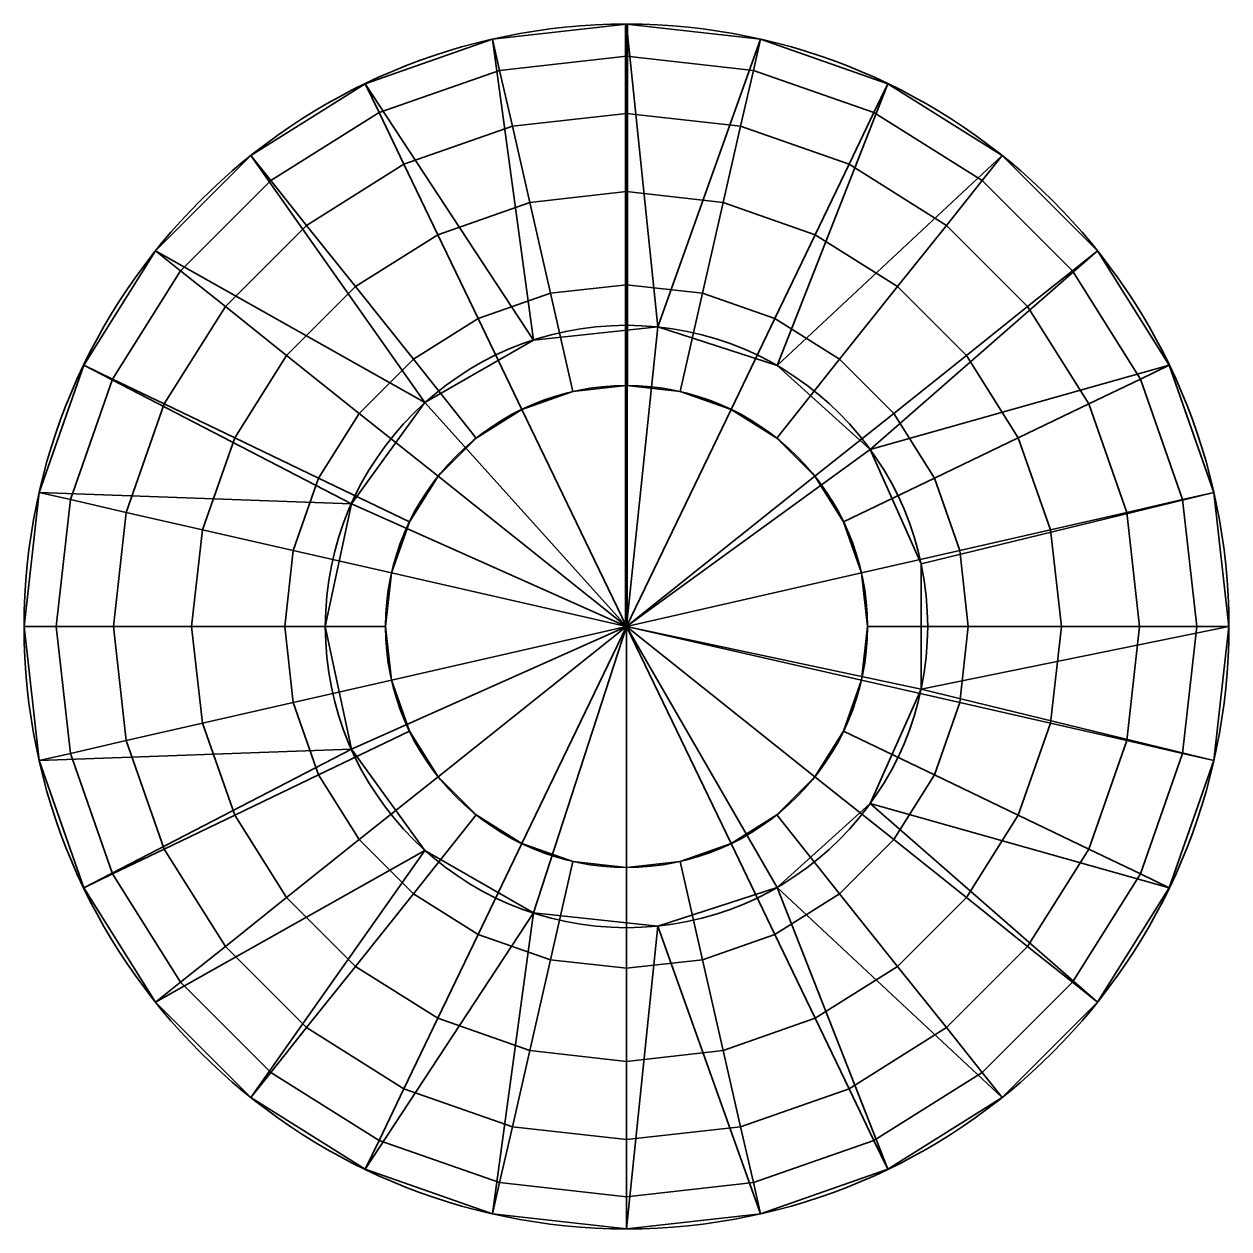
# Model space of a CAD drawing. Header units: millimetres. Extents: x -5 to 5, y -5 to 5.
import ezdxf

# ---------------------------------------------------------------- set-up
doc = ezdxf.new("R2010")
doc.units = ezdxf.units.MM
doc.layers.add('1', color=7, linetype='Continuous', true_color=0xffffff)
doc.layers.add('61', color=7, linetype='Continuous', true_color=0xffffff)

# ---------------------------------------------------------------- blocks, each defined once
blk = doc.blocks.new('UG_SURFACE_001')
at = {"layer": '1', "color": 252, "linetype": 'Continuous', "lineweight": 35}
for points in [[(-1.112605, 4.87464, 13), (0, 5, 13), (0.261321, 2.486305, 13), (-0.772542, 2.377641, 13)], [(0, 5, 13), (-1.112605, 4.87464, 13), (-1.053419, 4.61533, 13.801896), (0, 4.734022, 13.801896)], [(0.261321, 2.486305, 13), (0, 5, 13), (1.112605, 4.87464, 13)], [(1.112605, 4.87464, 13), (0, 5, 13), (0, 4.734022, 13.801896), (1.053419, 4.61533, 13.801896)], [(-2.169419, 4.504845, 13), (-1.112605, 4.87464, 13), (-0.772542, 2.377641, 13)], [(-1.112605, 4.87464, 13), (-2.169419, 4.504845, 13), (-2.054015, 4.265206, 13.801896), (-1.053419, 4.61533, 13.801896)], [(1.112605, 4.87464, 13), (2.169419, 4.504845, 13), (1.25, 2.165064, 13), (0.261321, 2.486305, 13)], [(2.169419, 4.504845, 13), (1.112605, 4.87464, 13), (1.053419, 4.61533, 13.801896), (2.054015, 4.265206, 13.801896)], [(0, 4.734022, 13.801896), (-1.053419, 4.61533, 13.801896), (-0.947553, 4.151499, 14.500061), (0, 4.258262, 14.500061)], [(1.053419, 4.61533, 13.801896), (0, 4.734022, 13.801896), (0, 4.258262, 14.500061), (0.947553, 4.151499, 14.500061)], [(-1.053419, 4.61533, 13.801896), (-2.054015, 4.265206, 13.801896), (-1.847591, 3.836562, 14.500061), (-0.947553, 4.151499, 14.500061)], [(2.054015, 4.265206, 13.801896), (1.053419, 4.61533, 13.801896), (0.947553, 4.151499, 14.500061), (1.847591, 3.836562, 14.500061)], [(-0.772542, 2.377641, 13), (-1.672826, 1.857862, 13), (-3.117449, 3.909158, 13), (-2.169419, 4.504845, 13)], [(-2.169419, 4.504845, 13), (-3.117449, 3.909158, 13), (-2.951615, 3.701207, 13.801896), (-2.054015, 4.265206, 13.801896)], [(1.25, 2.165064, 13), (2.169419, 4.504845, 13), (3.117449, 3.909158, 13)], [(3.117449, 3.909158, 13), (2.169419, 4.504845, 13), (2.054015, 4.265206, 13.801896), (2.951615, 3.701207, 13.801896)], [(-2.054015, 4.265206, 13.801896), (-2.951615, 3.701207, 13.801896), (-2.654983, 3.329244, 14.500061), (-1.847591, 3.836562, 14.500061)], [(0, 4.258262, 14.500061), (-0.947553, 4.151499, 14.500061), (-0.803128, 3.518735, 15.040925), (0, 3.609226, 15.040925)], [(0.947553, 4.151499, 14.500061), (0, 4.258262, 14.500061), (0, 3.609226, 15.040925), (0.803128, 3.518735, 15.040925)], [(2.951615, 3.701207, 13.801896), (2.054015, 4.265206, 13.801896), (1.847591, 3.836562, 14.500061), (2.654983, 3.329244, 14.500061)], [(-0.947553, 4.151499, 14.500061), (-1.847591, 3.836562, 14.500061), (-1.565984, 3.2518, 15.040925), (-0.803128, 3.518735, 15.040925)], [(1.847591, 3.836562, 14.500061), (0.947553, 4.151499, 14.500061), (0.803128, 3.518735, 15.040925), (1.565984, 3.2518, 15.040925)], [(-3.909158, 3.117449, 13), (-3.117449, 3.909158, 13), (-1.672826, 1.857862, 13)], [(-3.117449, 3.909158, 13), (-3.909158, 3.117449, 13), (-3.701207, 2.951615, 13.801896), (-2.951615, 3.701207, 13.801896)], [(3.117449, 3.909158, 13), (3.909158, 3.117449, 13), (2.022543, 1.469463, 13), (1.25, 2.165064, 13)], [(3.909158, 3.117449, 13), (3.117449, 3.909158, 13), (2.951615, 3.701207, 13.801896), (3.701207, 2.951615, 13.801896)], [(-1.847591, 3.836562, 14.500061), (-2.654983, 3.329244, 14.500061), (-2.250316, 2.821807, 15.040925), (-1.565984, 3.2518, 15.040925)], [(2.654983, 3.329244, 14.500061), (1.847591, 3.836562, 14.500061), (1.565984, 3.2518, 15.040925), (2.250316, 2.821807, 15.040925)], [(-2.951615, 3.701207, 13.801896), (-3.701207, 2.951615, 13.801896), (-3.329244, 2.654983, 14.500061), (-2.654983, 3.329244, 14.500061)], [(3.701207, 2.951615, 13.801896), (2.951615, 3.701207, 13.801896), (2.654983, 3.329244, 14.500061), (3.329244, 2.654983, 14.500061)], [(0, 3.609226, 15.040925), (-0.803128, 3.518735, 15.040925), (-0.631228, 2.765591, 15.382987), (0, 2.836714, 15.382987)], [(0.803128, 3.518735, 15.040925), (0, 3.609226, 15.040925), (0, 2.836714, 15.382987), (0.631228, 2.765591, 15.382987)], [(-0.803128, 3.518735, 15.040925), (-1.565984, 3.2518, 15.040925), (-1.230804, 2.555791, 15.382987), (-0.631228, 2.765591, 15.382987)], [(1.565984, 3.2518, 15.040925), (0.803128, 3.518735, 15.040925), (0.631228, 2.765591, 15.382987), (1.230804, 2.555791, 15.382987)], [(-2.654983, 3.329244, 14.500061), (-3.329244, 2.654983, 14.500061), (-2.821807, 2.250316, 15.040925), (-2.250316, 2.821807, 15.040925)], [(3.329244, 2.654983, 14.500061), (2.654983, 3.329244, 14.500061), (2.250316, 2.821807, 15.040925), (2.821807, 2.250316, 15.040925)], [(-1.565984, 3.2518, 15.040925), (-2.250316, 2.821807, 15.040925), (-1.768662, 2.217832, 15.382987), (-1.230804, 2.555791, 15.382987)], [(2.250316, 2.821807, 15.040925), (1.565984, 3.2518, 15.040925), (1.230804, 2.555791, 15.382987), (1.768662, 2.217832, 15.382987)], [(-1.672826, 1.857862, 13), (-2.283864, 1.016842, 13), (-4.504845, 2.169419, 13), (-3.909158, 3.117449, 13)], [(-3.909158, 3.117449, 13), (-4.504845, 2.169419, 13), (-4.265206, 2.054015, 13.801896), (-3.701207, 2.951615, 13.801896)], [(2.022543, 1.469463, 13), (3.909158, 3.117449, 13), (4.504845, 2.169419, 13)], [(4.504845, 2.169419, 13), (3.909158, 3.117449, 13), (3.701207, 2.951615, 13.801896), (4.265206, 2.054015, 13.801896)], [(-3.701207, 2.951615, 13.801896), (-4.265206, 2.054015, 13.801896), (-3.836562, 1.847591, 14.500061), (-3.329244, 2.654983, 14.500061)], [(4.265206, 2.054015, 13.801896), (3.701207, 2.951615, 13.801896), (3.329244, 2.654983, 14.500061), (3.836562, 1.847591, 14.500061)], [(-2.250316, 2.821807, 15.040925), (-2.821807, 2.250316, 15.040925), (-2.217832, 1.768662, 15.382987), (-1.768662, 2.217832, 15.382987)], [(0, 2.836714, 15.382987), (-0.631228, 2.765591, 15.382987), (-0.445042, 1.949856, 15.5), (0, 2, 15.5)], [(0.631228, 2.765591, 15.382987), (0, 2.836714, 15.382987), (0, 2, 15.5), (0.445042, 1.949856, 15.5)], [(2.821807, 2.250316, 15.040925), (2.250316, 2.821807, 15.040925), (1.768662, 2.217832, 15.382987), (2.217832, 1.768662, 15.382987)], [(-0.631228, 2.765591, 15.382987), (-1.230804, 2.555791, 15.382987), (-0.867767, 1.801938, 15.5), (-0.445042, 1.949856, 15.5)], [(1.230804, 2.555791, 15.382987), (0.631228, 2.765591, 15.382987), (0.445042, 1.949856, 15.5), (0.867767, 1.801938, 15.5)], [(-3.329244, 2.654983, 14.500061), (-3.836562, 1.847591, 14.500061), (-3.2518, 1.565984, 15.040925), (-2.821807, 2.250316, 15.040925)], [(3.836562, 1.847591, 14.500061), (3.329244, 2.654983, 14.500061), (2.821807, 2.250316, 15.040925), (3.2518, 1.565984, 15.040925)], [(-1.230804, 2.555791, 15.382987), (-1.768662, 2.217832, 15.382987), (-1.24698, 1.563663, 15.5), (-0.867767, 1.801938, 15.5)], [(1.768662, 2.217832, 15.382987), (1.230804, 2.555791, 15.382987), (0.867767, 1.801938, 15.5), (1.24698, 1.563663, 15.5)], [(-1.672826, 1.857862), (-0.772542, 2.377641), (0.261321, 2.486305), (0, 0)], [(-0.772542, 2.377641), (-0.772542, 2.377641, 13), (0.261321, 2.486305, 13), (0.261321, 2.486305)], [(0.261321, 2.486305), (1.25, 2.165064), (2.022543, 1.469463), (0, 0)], [(0.261321, 2.486305), (0.261321, 2.486305, 13), (1.25, 2.165064, 13), (1.25, 2.165064)], [(-1.672826, 1.857862), (-1.672826, 1.857862, 13), (-0.772542, 2.377641, 13), (-0.772542, 2.377641)], [(-2.821807, 2.250316, 15.040925), (-3.2518, 1.565984, 15.040925), (-2.555791, 1.230804, 15.382987), (-2.217832, 1.768662, 15.382987)], [(-1.768662, 2.217832, 15.382987), (-2.217832, 1.768662, 15.382987), (-1.563663, 1.24698, 15.5), (-1.24698, 1.563663, 15.5)], [(2.217832, 1.768662, 15.382987), (1.768662, 2.217832, 15.382987), (1.24698, 1.563663, 15.5), (1.563663, 1.24698, 15.5)], [(3.2518, 1.565984, 15.040925), (2.821807, 2.250316, 15.040925), (2.217832, 1.768662, 15.382987), (2.555791, 1.230804, 15.382987)], [(-4.87464, 1.112605, 13), (-4.504845, 2.169419, 13), (-2.283864, 1.016842, 13)], [(-4.504845, 2.169419, 13), (-4.87464, 1.112605, 13), (-4.61533, 1.053419, 13.801896), (-4.265206, 2.054015, 13.801896)], [(1.25, 2.165064), (1.25, 2.165064, 13), (2.022543, 1.469463, 13), (2.022543, 1.469463)], [(4.504845, 2.169419, 13), (4.87464, 1.112605, 13), (2.445369, 0.519779, 13), (2.022543, 1.469463, 13)], [(4.87464, 1.112605, 13), (4.504845, 2.169419, 13), (4.265206, 2.054015, 13.801896), (4.61533, 1.053419, 13.801896)], [(-4.265206, 2.054015, 13.801896), (-4.61533, 1.053419, 13.801896), (-4.151499, 0.947553, 14.500061), (-3.836562, 1.847591, 14.500061)], [(0, 2, 15.5), (-0.445042, 1.949856, 15.5), (-0.867767, 1.801938, 15.5), (0, 0, 15.5)], [(0.867767, 1.801938, 15.5), (0.445042, 1.949856, 15.5), (0, 2, 15.5), (0, 0, 15.5)], [(4.61533, 1.053419, 13.801896), (4.265206, 2.054015, 13.801896), (3.836562, 1.847591, 14.500061), (4.151499, 0.947553, 14.500061)], [(-3.836562, 1.847591, 14.500061), (-4.151499, 0.947553, 14.500061), (-3.518735, 0.803128, 15.040925), (-3.2518, 1.565984, 15.040925)], [(0, 0), (-2.283864, 1.016842), (-1.672826, 1.857862)], [(-2.283864, 1.016842), (-2.283864, 1.016842, 13), (-1.672826, 1.857862, 13), (-1.672826, 1.857862)], [(-0.867767, 1.801938, 15.5), (-1.24698, 1.563663, 15.5), (-1.563663, 1.24698, 15.5), (0, 0, 15.5)], [(1.563663, 1.24698, 15.5), (1.24698, 1.563663, 15.5), (0.867767, 1.801938, 15.5), (0, 0, 15.5)], [(4.151499, 0.947553, 14.500061), (3.836562, 1.847591, 14.500061), (3.2518, 1.565984, 15.040925), (3.518735, 0.803128, 15.040925)], [(-2.217832, 1.768662, 15.382987), (-2.555791, 1.230804, 15.382987), (-1.801938, 0.867767, 15.5), (-1.563663, 1.24698, 15.5)], [(2.555791, 1.230804, 15.382987), (2.217832, 1.768662, 15.382987), (1.563663, 1.24698, 15.5), (1.801938, 0.867767, 15.5)], [(-3.2518, 1.565984, 15.040925), (-3.518735, 0.803128, 15.040925), (-2.765591, 0.631228, 15.382987), (-2.555791, 1.230804, 15.382987)], [(3.518735, 0.803128, 15.040925), (3.2518, 1.565984, 15.040925), (2.555791, 1.230804, 15.382987), (2.765591, 0.631228, 15.382987)], [(2.022543, 1.469463), (2.445369, 0.519779), (2.445369, -0.519779), (0, 0)], [(2.022543, 1.469463), (2.022543, 1.469463, 13), (2.445369, 0.519779, 13), (2.445369, 0.519779)], [(-2.555791, 1.230804, 15.382987), (-2.765591, 0.631228, 15.382987), (-1.949856, 0.445042, 15.5), (-1.801938, 0.867767, 15.5)], [(-1.563663, 1.24698, 15.5), (-1.801938, 0.867767, 15.5), (-1.949856, 0.445042, 15.5), (0, 0, 15.5)], [(1.949856, 0.445042, 15.5), (1.801938, 0.867767, 15.5), (1.563663, 1.24698, 15.5), (0, 0, 15.5)], [(2.765591, 0.631228, 15.382987), (2.555791, 1.230804, 15.382987), (1.801938, 0.867767, 15.5), (1.949856, 0.445042, 15.5)], [(-2.283864, 1.016842, 13), (-2.5, 0, 13), (-5, 0, 13), (-4.87464, 1.112605, 13)], [(-4.87464, 1.112605, 13), (-5, 0, 13), (-4.734022, 0, 13.801896), (-4.61533, 1.053419, 13.801896)], [(2.445369, -0.519779, 13), (2.445369, 0.519779, 13), (4.87464, 1.112605, 13), (5, 0, 13)], [(5, 0, 13), (4.87464, 1.112605, 13), (4.61533, 1.053419, 13.801896), (4.734022, 0, 13.801896)], [(-4.61533, 1.053419, 13.801896), (-4.734022, 0, 13.801896), (-4.258262, 0, 14.500061), (-4.151499, 0.947553, 14.500061)], [(-2.283864, -1.016842), (-2.5, 0), (-2.283864, 1.016842), (0, 0)], [(-2.5, 0), (-2.5, 0, 13), (-2.283864, 1.016842, 13), (-2.283864, 1.016842)], [(4.734022, 0, 13.801896), (4.61533, 1.053419, 13.801896), (4.151499, 0.947553, 14.500061), (4.258262, 0, 14.500061)], [(-4.151499, 0.947553, 14.500061), (-4.258262, 0, 14.500061), (-3.609226, 0, 15.040925), (-3.518735, 0.803128, 15.040925)], [(4.258262, 0, 14.500061), (4.151499, 0.947553, 14.500061), (3.518735, 0.803128, 15.040925), (3.609226, 0, 15.040925)], [(-3.518735, 0.803128, 15.040925), (-3.609226, 0, 15.040925), (-2.836714, 0, 15.382987), (-2.765591, 0.631228, 15.382987)], [(3.609226, 0, 15.040925), (3.518735, 0.803128, 15.040925), (2.765591, 0.631228, 15.382987), (2.836714, 0, 15.382987)], [(-2.765591, 0.631228, 15.382987), (-2.836714, 0, 15.382987), (-2, 0, 15.5), (-1.949856, 0.445042, 15.5)], [(2.836714, 0, 15.382987), (2.765591, 0.631228, 15.382987), (1.949856, 0.445042, 15.5), (2, 0, 15.5)], [(2.445369, 0.519779), (2.445369, 0.519779, 13), (2.445369, -0.519779, 13), (2.445369, -0.519779)], [(-1.949856, 0.445042, 15.5), (-2, 0, 15.5), (-1.949856, -0.445042, 15.5), (0, 0, 15.5)], [(1.949856, -0.445042, 15.5), (2, 0, 15.5), (1.949856, 0.445042, 15.5), (0, 0, 15.5)], [(-4.87464, -1.112605, 13), (-5, 0, 13), (-2.5, 0, 13), (-2.283864, -1.016842, 13)], [(-5, 0, 13), (-4.87464, -1.112605, 13), (-4.61533, -1.053419, 13.801896), (-4.734022, 0, 13.801896)], [(-4.734022, 0, 13.801896), (-4.61533, -1.053419, 13.801896), (-4.151499, -0.947553, 14.500061), (-4.258262, 0, 14.500061)], [(-4.258262, 0, 14.500061), (-4.151499, -0.947553, 14.500061), (-3.518735, -0.803128, 15.040925), (-3.609226, 0, 15.040925)], [(-3.609226, 0, 15.040925), (-3.518735, -0.803128, 15.040925), (-2.765591, -0.631228, 15.382987), (-2.836714, 0, 15.382987)], [(-2.836714, 0, 15.382987), (-2.765591, -0.631228, 15.382987), (-1.949856, -0.445042, 15.5), (-2, 0, 15.5)], [(-2.283864, -1.016842), (-2.283864, -1.016842, 13), (-2.5, 0, 13), (-2.5, 0)], [(-0.772542, -2.377641), (-1.672826, -1.857862), (-2.283864, -1.016842), (0, 0)], [(0, 0, 15.5), (-1.949856, -0.445042, 15.5), (-1.801938, -0.867767, 15.5), (-1.563663, -1.24698, 15.5)], [(-1.563663, -1.24698, 15.5), (-1.24698, -1.563663, 15.5), (-0.867767, -1.801938, 15.5), (0, 0, 15.5)], [(-0.867767, -1.801938, 15.5), (-0.445042, -1.949856, 15.5), (0, -2, 15.5), (0, 0, 15.5)], [(1.25, -2.165064), (0.261321, -2.486305), (-0.772542, -2.377641), (0, 0)], [(2.445369, -0.519779), (2.022543, -1.469463), (1.25, -2.165064), (0, 0)], [(0, -2, 15.5), (0.445042, -1.949856, 15.5), (0.867767, -1.801938, 15.5), (0, 0, 15.5)], [(0.867767, -1.801938, 15.5), (1.24698, -1.563663, 15.5), (1.563663, -1.24698, 15.5), (0, 0, 15.5)], [(1.563663, -1.24698, 15.5), (1.801938, -0.867767, 15.5), (1.949856, -0.445042, 15.5), (0, 0, 15.5)], [(2.765591, -0.631228, 15.382987), (2.836714, 0, 15.382987), (2, 0, 15.5), (1.949856, -0.445042, 15.5)], [(5, 0, 13), (4.87464, -1.112605, 13), (2.445369, -0.519779, 13)], [(3.518735, -0.803128, 15.040925), (3.609226, 0, 15.040925), (2.836714, 0, 15.382987), (2.765591, -0.631228, 15.382987)], [(4.151499, -0.947553, 14.500061), (4.258262, 0, 14.500061), (3.609226, 0, 15.040925), (3.518735, -0.803128, 15.040925)], [(4.61533, -1.053419, 13.801896), (4.734022, 0, 13.801896), (4.258262, 0, 14.500061), (4.151499, -0.947553, 14.500061)], [(4.87464, -1.112605, 13), (5, 0, 13), (4.734022, 0, 13.801896), (4.61533, -1.053419, 13.801896)], [(-2.765591, -0.631228, 15.382987), (-2.555791, -1.230804, 15.382987), (-1.801938, -0.867767, 15.5), (-1.949856, -0.445042, 15.5)], [(2.555791, -1.230804, 15.382987), (2.765591, -0.631228, 15.382987), (1.949856, -0.445042, 15.5), (1.801938, -0.867767, 15.5)], [(2.445369, -0.519779), (2.445369, -0.519779, 13), (2.022543, -1.469463, 13), (2.022543, -1.469463)], [(2.022543, -1.469463, 13), (2.445369, -0.519779, 13), (4.87464, -1.112605, 13), (4.504845, -2.169419, 13)], [(-3.518735, -0.803128, 15.040925), (-3.2518, -1.565984, 15.040925), (-2.555791, -1.230804, 15.382987), (-2.765591, -0.631228, 15.382987)], [(3.2518, -1.565984, 15.040925), (3.518735, -0.803128, 15.040925), (2.765591, -0.631228, 15.382987), (2.555791, -1.230804, 15.382987)], [(-4.151499, -0.947553, 14.500061), (-3.836562, -1.847591, 14.500061), (-3.2518, -1.565984, 15.040925), (-3.518735, -0.803128, 15.040925)], [(-2.555791, -1.230804, 15.382987), (-2.217832, -1.768662, 15.382987), (-1.563663, -1.24698, 15.5), (-1.801938, -0.867767, 15.5)], [(2.217832, -1.768662, 15.382987), (2.555791, -1.230804, 15.382987), (1.801938, -0.867767, 15.5), (1.563663, -1.24698, 15.5)], [(3.836562, -1.847591, 14.500061), (4.151499, -0.947553, 14.500061), (3.518735, -0.803128, 15.040925), (3.2518, -1.565984, 15.040925)], [(-4.61533, -1.053419, 13.801896), (-4.265206, -2.054015, 13.801896), (-3.836562, -1.847591, 14.500061), (-4.151499, -0.947553, 14.500061)], [(4.265206, -2.054015, 13.801896), (4.61533, -1.053419, 13.801896), (4.151499, -0.947553, 14.500061), (3.836562, -1.847591, 14.500061)], [(-2.283864, -1.016842, 13), (-4.504845, -2.169419, 13), (-4.87464, -1.112605, 13)], [(-4.87464, -1.112605, 13), (-4.504845, -2.169419, 13), (-4.265206, -2.054015, 13.801896), (-4.61533, -1.053419, 13.801896)], [(-3.909158, -3.117449, 13), (-4.504845, -2.169419, 13), (-2.283864, -1.016842, 13), (-1.672826, -1.857862, 13)], [(-1.672826, -1.857862), (-1.672826, -1.857862, 13), (-2.283864, -1.016842, 13), (-2.283864, -1.016842)], [(4.504845, -2.169419, 13), (4.87464, -1.112605, 13), (4.61533, -1.053419, 13.801896), (4.265206, -2.054015, 13.801896)], [(-3.2518, -1.565984, 15.040925), (-2.821807, -2.250316, 15.040925), (-2.217832, -1.768662, 15.382987), (-2.555791, -1.230804, 15.382987)], [(-2.217832, -1.768662, 15.382987), (-1.768662, -2.217832, 15.382987), (-1.24698, -1.563663, 15.5), (-1.563663, -1.24698, 15.5)], [(1.768662, -2.217832, 15.382987), (2.217832, -1.768662, 15.382987), (1.563663, -1.24698, 15.5), (1.24698, -1.563663, 15.5)], [(2.821807, -2.250316, 15.040925), (3.2518, -1.565984, 15.040925), (2.555791, -1.230804, 15.382987), (2.217832, -1.768662, 15.382987)], [(2.022543, -1.469463), (2.022543, -1.469463, 13), (1.25, -2.165064, 13), (1.25, -2.165064)], [(1.25, -2.165064, 13), (2.022543, -1.469463, 13), (3.909158, -3.117449, 13), (3.117449, -3.909158, 13)], [(4.504845, -2.169419, 13), (3.909158, -3.117449, 13), (2.022543, -1.469463, 13)], [(-3.836562, -1.847591, 14.500061), (-3.329244, -2.654983, 14.500061), (-2.821807, -2.250316, 15.040925), (-3.2518, -1.565984, 15.040925)], [(-1.768662, -2.217832, 15.382987), (-1.230804, -2.555791, 15.382987), (-0.867767, -1.801938, 15.5), (-1.24698, -1.563663, 15.5)], [(1.230804, -2.555791, 15.382987), (1.768662, -2.217832, 15.382987), (1.24698, -1.563663, 15.5), (0.867767, -1.801938, 15.5)], [(3.329244, -2.654983, 14.500061), (3.836562, -1.847591, 14.500061), (3.2518, -1.565984, 15.040925), (2.821807, -2.250316, 15.040925)], [(-2.821807, -2.250316, 15.040925), (-2.250316, -2.821807, 15.040925), (-1.768662, -2.217832, 15.382987), (-2.217832, -1.768662, 15.382987)], [(2.250316, -2.821807, 15.040925), (2.821807, -2.250316, 15.040925), (2.217832, -1.768662, 15.382987), (1.768662, -2.217832, 15.382987)], [(-4.265206, -2.054015, 13.801896), (-3.701207, -2.951615, 13.801896), (-3.329244, -2.654983, 14.500061), (-3.836562, -1.847591, 14.500061)], [(-1.672826, -1.857862, 13), (-3.117449, -3.909158, 13), (-3.909158, -3.117449, 13)], [(-2.169419, -4.504845, 13), (-3.117449, -3.909158, 13), (-1.672826, -1.857862, 13), (-0.772542, -2.377641, 13)], [(-0.772542, -2.377641), (-0.772542, -2.377641, 13), (-1.672826, -1.857862, 13), (-1.672826, -1.857862)], [(-1.230804, -2.555791, 15.382987), (-0.631228, -2.765591, 15.382987), (-0.445042, -1.949856, 15.5), (-0.867767, -1.801938, 15.5)], [(0.631228, -2.765591, 15.382987), (1.230804, -2.555791, 15.382987), (0.867767, -1.801938, 15.5), (0.445042, -1.949856, 15.5)], [(3.701207, -2.951615, 13.801896), (4.265206, -2.054015, 13.801896), (3.836562, -1.847591, 14.500061), (3.329244, -2.654983, 14.500061)], [(-0.631228, -2.765591, 15.382987), (0, -2.836714, 15.382987), (0, -2, 15.5), (-0.445042, -1.949856, 15.5)], [(0, -2.836714, 15.382987), (0.631228, -2.765591, 15.382987), (0.445042, -1.949856, 15.5), (0, -2, 15.5)], [(-4.504845, -2.169419, 13), (-3.909158, -3.117449, 13), (-3.701207, -2.951615, 13.801896), (-4.265206, -2.054015, 13.801896)], [(3.909158, -3.117449, 13), (4.504845, -2.169419, 13), (4.265206, -2.054015, 13.801896), (3.701207, -2.951615, 13.801896)], [(1.25, -2.165064), (1.25, -2.165064, 13), (0.261321, -2.486305, 13), (0.261321, -2.486305)], [(0.261321, -2.486305, 13), (1.25, -2.165064, 13), (2.169419, -4.504845, 13), (1.112605, -4.87464, 13)], [(3.117449, -3.909158, 13), (2.169419, -4.504845, 13), (1.25, -2.165064, 13)], [(-3.329244, -2.654983, 14.500061), (-2.654983, -3.329244, 14.500061), (-2.250316, -2.821807, 15.040925), (-2.821807, -2.250316, 15.040925)], [(-2.250316, -2.821807, 15.040925), (-1.565984, -3.2518, 15.040925), (-1.230804, -2.555791, 15.382987), (-1.768662, -2.217832, 15.382987)], [(1.565984, -3.2518, 15.040925), (2.250316, -2.821807, 15.040925), (1.768662, -2.217832, 15.382987), (1.230804, -2.555791, 15.382987)], [(2.654983, -3.329244, 14.500061), (3.329244, -2.654983, 14.500061), (2.821807, -2.250316, 15.040925), (2.250316, -2.821807, 15.040925)], [(-0.772542, -2.377641, 13), (-1.112605, -4.87464, 13), (-2.169419, -4.504845, 13)], [(-0.772542, -2.377641, 13), (0.261321, -2.486305, 13), (0, -5, 13), (-1.112605, -4.87464, 13)], [(0.261321, -2.486305), (0.261321, -2.486305, 13), (-0.772542, -2.377641, 13), (-0.772542, -2.377641)], [(1.112605, -4.87464, 13), (0, -5, 13), (0.261321, -2.486305, 13)], [(-1.565984, -3.2518, 15.040925), (-0.803128, -3.518735, 15.040925), (-0.631228, -2.765591, 15.382987), (-1.230804, -2.555791, 15.382987)], [(0.803128, -3.518735, 15.040925), (1.565984, -3.2518, 15.040925), (1.230804, -2.555791, 15.382987), (0.631228, -2.765591, 15.382987)], [(-3.701207, -2.951615, 13.801896), (-2.951615, -3.701207, 13.801896), (-2.654983, -3.329244, 14.500061), (-3.329244, -2.654983, 14.500061)], [(2.951615, -3.701207, 13.801896), (3.701207, -2.951615, 13.801896), (3.329244, -2.654983, 14.500061), (2.654983, -3.329244, 14.500061)], [(-0.803128, -3.518735, 15.040925), (0, -3.609226, 15.040925), (0, -2.836714, 15.382987), (-0.631228, -2.765591, 15.382987)], [(0, -3.609226, 15.040925), (0.803128, -3.518735, 15.040925), (0.631228, -2.765591, 15.382987), (0, -2.836714, 15.382987)], [(-2.654983, -3.329244, 14.500061), (-1.847591, -3.836562, 14.500061), (-1.565984, -3.2518, 15.040925), (-2.250316, -2.821807, 15.040925)], [(1.847591, -3.836562, 14.500061), (2.654983, -3.329244, 14.500061), (2.250316, -2.821807, 15.040925), (1.565984, -3.2518, 15.040925)], [(-3.909158, -3.117449, 13), (-3.117449, -3.909158, 13), (-2.951615, -3.701207, 13.801896), (-3.701207, -2.951615, 13.801896)], [(3.117449, -3.909158, 13), (3.909158, -3.117449, 13), (3.701207, -2.951615, 13.801896), (2.951615, -3.701207, 13.801896)], [(-1.847591, -3.836562, 14.500061), (-0.947553, -4.151499, 14.500061), (-0.803128, -3.518735, 15.040925), (-1.565984, -3.2518, 15.040925)], [(0.947553, -4.151499, 14.500061), (1.847591, -3.836562, 14.500061), (1.565984, -3.2518, 15.040925), (0.803128, -3.518735, 15.040925)], [(-2.951615, -3.701207, 13.801896), (-2.054015, -4.265206, 13.801896), (-1.847591, -3.836562, 14.500061), (-2.654983, -3.329244, 14.500061)], [(2.054015, -4.265206, 13.801896), (2.951615, -3.701207, 13.801896), (2.654983, -3.329244, 14.500061), (1.847591, -3.836562, 14.500061)], [(-0.947553, -4.151499, 14.500061), (0, -4.258262, 14.500061), (0, -3.609226, 15.040925), (-0.803128, -3.518735, 15.040925)], [(0, -4.258262, 14.500061), (0.947553, -4.151499, 14.500061), (0.803128, -3.518735, 15.040925), (0, -3.609226, 15.040925)], [(-3.117449, -3.909158, 13), (-2.169419, -4.504845, 13), (-2.054015, -4.265206, 13.801896), (-2.951615, -3.701207, 13.801896)], [(2.169419, -4.504845, 13), (3.117449, -3.909158, 13), (2.951615, -3.701207, 13.801896), (2.054015, -4.265206, 13.801896)], [(-2.054015, -4.265206, 13.801896), (-1.053419, -4.61533, 13.801896), (-0.947553, -4.151499, 14.500061), (-1.847591, -3.836562, 14.500061)], [(1.053419, -4.61533, 13.801896), (2.054015, -4.265206, 13.801896), (1.847591, -3.836562, 14.500061), (0.947553, -4.151499, 14.500061)], [(-1.053419, -4.61533, 13.801896), (0, -4.734022, 13.801896), (0, -4.258262, 14.500061), (-0.947553, -4.151499, 14.500061)], [(0, -4.734022, 13.801896), (1.053419, -4.61533, 13.801896), (0.947553, -4.151499, 14.500061), (0, -4.258262, 14.500061)], [(-2.169419, -4.504845, 13), (-1.112605, -4.87464, 13), (-1.053419, -4.61533, 13.801896), (-2.054015, -4.265206, 13.801896)], [(1.112605, -4.87464, 13), (2.169419, -4.504845, 13), (2.054015, -4.265206, 13.801896), (1.053419, -4.61533, 13.801896)], [(-1.112605, -4.87464, 13), (0, -5, 13), (0, -4.734022, 13.801896), (-1.053419, -4.61533, 13.801896)], [(0, -5, 13), (1.112605, -4.87464, 13), (1.053419, -4.61533, 13.801896), (0, -4.734022, 13.801896)]]:
    blk.add_3dface(points, dxfattribs=at)

msp = doc.modelspace()

# ---------------------------------------------------------------- linework, layer by layer
at = {"layer": '1', "color": 163, "linetype": 'Continuous', "lineweight": 70}
for p, q in [((0, 2.5, 13), (0, 5, 13)), ((0, 0), (0, 2.5)), ((0, 2.5), (0, 2.5, 13)), ((0, 0, 15.5), (0, 2, 15.5)), ((0, 0, 15.5), (0, 0))]:
    msp.add_line(p, q, dxfattribs=at)
at = {"layer": '1', "color": 252, "linetype": 'Continuous', "lineweight": 35, "extrusion": (0, 0, -1)}
for centre, radius in [((0, 0, -13), 5), ((0, 0, -13), 2.5), ((0, 0), 2.5), ((0, 0, -15.5), 2)]:
    msp.add_circle(centre, radius, dxfattribs=at)
at = {"layer": '1', "color": 163, "linetype": 'Continuous', "lineweight": 70, "extrusion": (1, 0, 0)}
msp.add_arc((2, 12.45), 3.05, 10.3889, 90, dxfattribs=at)
at = {"layer": '1', "color": 163, "linetype": 'Continuous', "lineweight": 70}
msp.add_point((0, 0, 13), dxfattribs=at)
at = {"layer": '61', "color": 23, "linetype": 'Continuous', "lineweight": 70}
msp.add_point((0, 0), dxfattribs=at)

# ---------------------------------------------------------------- block references
at = {"layer": '1', "color": 252, "linetype": 'Continuous', "lineweight": 35}
msp.add_blockref('UG_SURFACE_001', (0, 0), dxfattribs=at)

doc.saveas('drawing.dxf')
